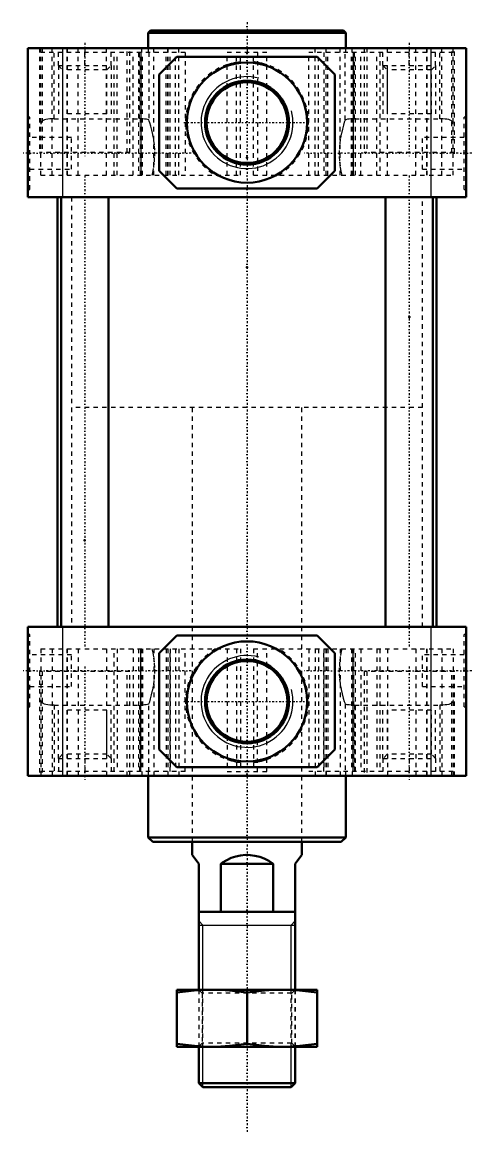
# Model space of a CAD drawing. Header units: millimetres. Extents: x -51 to 51, y -81 to 172.
import ezdxf

# ---------------------------------------------------------------- set-up
doc = ezdxf.new("R2010")
doc.units = ezdxf.units.MM
doc.linetypes.add('Center', pattern=[1.5, 0.45, -0.5, 0.05, -0.5])
doc.linetypes.add('Dashed', pattern=[2, 1, -1])
for name, color, linetype, lineweight in [('2d ConnectionPoints', 7, 'Continuous', 50), ('AM_0', 7, 'Continuous', 50), ('AM_4', 3, 'Continuous', 25), ('AM_5', 3, 'Continuous', 25), ('AM_7', 7, 'Center', 25), ('AM_9', 6, 'Dashed', 25)]:
    doc.layers.add(name, color=color, linetype=linetype, lineweight=lineweight)

# ---------------------------------------------------------------- blocks, each defined once
blk = doc.blocks.new('1_MCQA80__n__0_in_MCQA_11_80_50_4')
at = {"layer": 'AM_0'}
for p, q in [((16, -48.75), (-16, -48.75)), ((-16, -48.75), (-16, -61.75)), ((0, -61.09), (0, -49.41)), ((16, -61.75), (16, -48.75)), ((16, -61.75), (-16, -61.75))]:
    blk.add_line(p, q, dxfattribs=at)
for points in [[(-16, -49.41), (-12.02, -48.93), (-10.01, -48.8), (-8, -48.75)], [(-8, -48.75), (-6, -48.79), (-4, -48.93), (0, -49.41)], [(0, -49.41), (3.98, -48.93), (5.99, -48.8), (8, -48.75)], [(8, -48.75), (10, -48.79), (12, -48.93), (16, -49.41)], [(-8, -61.75), (-10, -61.71), (-12, -61.57), (-16, -61.09)], [(0, -61.09), (-3.98, -61.57), (-5.99, -61.7), (-8, -61.75)], [(8, -61.75), (6, -61.71), (4, -61.57), (0, -61.09)], [(16, -61.09), (12.02, -61.57), (10.01, -61.7), (8, -61.75)]]:
    blk.add_lwpolyline(points, dxfattribs=at)
at = {"layer": 'AM_5', "linetype": 'Dashed'}
for p, q in [((-11, -48.75), (-11, -61.75)), ((11, -48.75), (11, -61.75))]:
    blk.add_line(p, q, dxfattribs=at)
at = {"layer": 'AM_9'}
for p, q in [((-11, -48.75), (-10.19, -49.56)), ((-10.19, -49.56), (-10.19, -60.94)), ((10.19, -49.56), (-10.19, -49.56)), ((10.19, -49.56), (11, -48.75)), ((10.19, -60.94), (10.19, -49.56)), ((-10.19, -60.94), (-11, -61.75)), ((10.19, -60.94), (-10.19, -60.94)), ((11, -61.75), (10.19, -60.94))]:
    blk.add_line(p, q, dxfattribs=at)
blk = doc.blocks.new('2_MCQA_11_8050_00___r__0_in_MCQA_11_80_50_4')
at = {"layer": 'AM_0'}
for p, q in [((-12.5, -15), (-12.5, -18.01)), ((12.5, -18.01), (12.5, -15)), ((-11, -20), (-12.5, -18.01)), ((-11, -20), (-11, -48.75)), ((-5.94, -20), (-5.94, -31)), ((5.94, -20), (-5.94, -20)), ((5.94, -31), (5.94, -20)), ((12.5, -18.01), (11, -20)), ((11, -48.75), (11, -20)), ((11, -31), (-11, -31)), ((-11, -61.75), (-11, -70.08)), ((11, -70.08), (11, -61.75)), ((-11, -70.08), (-10.08, -71)), ((11, -70.08), (-11, -70.08)), ((10.08, -71), (11, -70.08)), ((10.08, -71), (-10.08, -71))]:
    blk.add_line(p, q, dxfattribs=at)
blk.add_lwpolyline([(5.94, -20), (4.96, -19.37), (3.94, -18.85), (2.89, -18.46), (1.82, -18.19), (0.73, -18.04), (-0.36, -18.02), (-1.45, -18.12), (-2.52, -18.35), (-3.58, -18.7), (-4.61, -19.18), (-5.61, -19.77), (-5.94, -20)], dxfattribs=at)
at = {"layer": 'AM_5'}
for p, q in [((-11, -33), (-10.08, -34)), ((-11, -34), (11, -34)), ((-10.08, -48.75), (-10.08, -34)), ((11, -33), (10.08, -34)), ((10.08, -48.75), (10.08, -34)), ((-10.08, -71), (-10.08, -61.75)), ((10.08, -71), (10.08, -61.75))]:
    blk.add_line(p, q, dxfattribs=at)
at = {"layer": 'AM_5', "linetype": 'Dashed'}
for p, q in [((-10.08, -61.75), (-10.08, -48.75)), ((10.08, -61.75), (10.08, -48.75))]:
    blk.add_line(p, q, dxfattribs=at)
at = {"layer": 'AM_9'}
for p, q in [((-40, 132), (-40, 84)), ((40, 84), (40, 132)), ((40, 84), (-40, 84)), ((-12.5, 84), (-12.5, -15)), ((12.5, -15), (12.5, 84)), ((-11, -48.75), (-11, -61.75)), ((11, -61.75), (11, -48.75))]:
    blk.add_line(p, q, dxfattribs=at)
blk = doc.blocks.new('3_MCQA_11_8050_00_b__0_in_MCQA_11_80_50_4')
at = {"layer": 'AM_0'}
for p, q in [((-22, 170), (-22.5, 169.5)), ((22, 170), (-22, 170)), ((22.5, 169.5), (22, 170)), ((22.5, 169.5), (-22.5, 169.5)), ((-22.5, 169.5), (-22.5, 166)), ((22.5, 166), (22.5, 169.5)), ((-50, 166), (50, 166)), ((-50, 132), (-50, 166)), ((50, 132), (50, 166)), ((-16, 164), (-20, 160)), ((16, 164), (-16, 164)), ((20, 160), (16, 164)), ((-20, 160), (-20, 138)), ((20, 138), (20, 160)), ((-20, 138), (-16, 134)), ((16, 134), (20, 138)), ((-50, 132), (50, 132)), ((-43.2, 132), (-43.2, 34)), ((-42.4, 132), (-42.4, 34)), ((-31.6, 34), (-31.6, 132)), ((-16, 134), (16, 134)), ((31.6, 132), (31.6, 34)), ((42.4, 34), (42.4, 132)), ((43.2, 34), (43.2, 132)), ((-50, 34), (50, 34)), ((-50, 0), (-50, 34)), ((50, 0), (50, 34)), ((-16, 32), (-20, 28)), ((16, 32), (-16, 32)), ((20, 28), (16, 32)), ((-20, 28), (-20, 6)), ((20, 6), (20, 28)), ((-20, 6), (-16, 2)), ((16, 2), (20, 6)), ((-50, 0), (50, 0)), ((-22.5, 0), (-22.5, -14)), ((-16, 2), (16, 2)), ((22.5, -14), (22.5, 0)), ((22.5, -14), (-22.5, -14)), ((-22.5, -14), (-21.5, -15)), ((21.5, -15), (-21.5, -15)), ((21.5, -15), (22.5, -14))]:
    blk.add_line(p, q, dxfattribs=at)
for centre, radius in [((0, 149), 13.7), ((0, 149), 9.57), ((0, 149), 9.2), ((0, 17), 13.7), ((0, 17), 9.57), ((0, 17), 9.2)]:
    blk.add_circle(centre, radius, dxfattribs=at)
at = {"layer": 'AM_4'}
for p, q in [((-42, 132), (-42, 166)), ((42, 132), (42, 166)), ((-42, 0), (-42, 34)), ((42, 0), (42, 34))]:
    blk.add_line(p, q, dxfattribs=at)
at = {"layer": 'AM_5', "linetype": 'Dashed'}
for p, q in [((-43, 162), (-43, 151)), ((-31, 162), (-31, 151)), ((31, 162), (31, 151)), ((43, 162), (43, 151)), ((-43, 4), (-43, 15)), ((-31, 4), (-31, 15)), ((31, 4), (31, 15)), ((43, 4), (43, 15))]:
    blk.add_line(p, q, dxfattribs=at)
at = {"layer": 'AM_5'}
for centre in [(0, 149), (0, 17)]:
    blk.add_arc(centre, 10.48, 75, 15, dxfattribs=at)
at = {"layer": 'AM_7'}
for p, q in [((0, 171.9), (0, -81.15)), ((-37, 167.19), (-37, 141.01)), ((37, 167.19), (37, 141.01)), ((-14.38, 149), (14.38, 149)), ((-12.75, 142), (-51.25, 142)), ((51.25, 142), (12.75, 142)), ((-37, 136.9), (-37, 29.1)), ((37, 136.9), (37, 29.1)), ((-12.75, 24), (-51.25, 24)), ((-37, 24.99), (-37, -1.19)), ((51.25, 24), (12.75, 24)), ((37, 24.99), (37, -1.19)), ((-14.38, 17), (14.38, 17))]:
    blk.add_line(p, q, dxfattribs=at)
at = {"layer": 'AM_9'}
for p, q in [((-47.3, 166), (-47.3, 142.2)), ((-47, 137), (-47, 166)), ((-14.1, 165), (-47, 165)), ((-46.7, 166), (-46.7, 142.2)), ((-44.41, 137), (-44.41, 166)), ((-44, 149.86), (-44, 165)), ((-43, 162), (-43, 166)), ((-41.02, 166), (-41.02, 137)), ((-41.01, 137), (-41.01, 166)), ((-41, 137), (-41, 166)), ((-38.52, 137), (-38.52, 166)), ((-37, 162), (-37, 166)), ((-32, 137), (-32, 166)), ((-31, 162), (-31, 166)), ((-30.3, 137), (-30.3, 165)), ((-29.6, 137), (-29.6, 165)), ((-27.3, 142.2), (-27.3, 166)), ((-26.7, 142.2), (-26.7, 166)), ((-25.96, 137), (-25.96, 165)), ((-24.72, 165), (-24.72, 137)), ((-24.54, 149.86), (-24.54, 165)), ((-24.3, 137), (-24.3, 165)), ((-24.18, 165), (-24.18, 137)), ((-24.17, 137), (-24.17, 165)), ((-24, 137), (-24, 166)), ((-23.84, 137), (-23.84, 165)), ((-22.5, 166), (-22.5, 165)), ((-22.37, 165), (-22.37, 149.62)), ((-21.27, 137), (-21.27, 166)), ((-18.41, 137), (-18.41, 165)), ((-18.03, 137), (-18.03, 166)), ((-18.03, 166), (-18.03, 137)), ((-18, 137), (-18, 166)), ((-17.53, 137), (-17.53, 165)), ((-17.53, 137), (-17.53, 165)), ((-16.29, 137), (-16.29, 165)), ((-15.53, 137), (-15.53, 166)), ((-14.1, 165), (-14.1, 137)), ((-4.5, 137), (-4.5, 165)), ((4.5, 165), (-4.5, 165)), ((-2.43, 137), (-2.43, 165)), ((-1.5, 137), (-1.5, 165)), ((1.5, 137), (1.5, 165)), ((2.43, 165), (2.43, 137)), ((4.5, 137), (4.5, 165)), ((47, 165), (14.1, 165)), ((14.1, 137), (14.1, 165)), ((15.53, 137), (15.53, 166)), ((16.29, 137), (16.29, 165)), ((17.53, 165), (17.53, 137)), ((17.53, 165), (17.53, 137)), ((18, 166), (18, 137)), ((18.03, 137), (18.03, 166)), ((18.03, 137), (18.03, 166)), ((18.41, 137), (18.41, 165)), ((21.27, 137), (21.27, 166)), ((22.37, 149.62), (22.37, 165)), ((22.5, 165), (22.5, 166)), ((23.84, 137), (23.84, 165)), ((24, 137), (24, 166)), ((24.17, 165), (24.17, 137)), ((24.18, 137), (24.18, 165)), ((24.3, 137), (24.3, 165)), ((24.54, 149.86), (24.54, 165)), ((24.72, 137), (24.72, 165)), ((25.96, 137), (25.96, 165)), ((26.7, 166), (26.7, 142.2)), ((27.3, 166), (27.3, 142.2)), ((29.6, 137), (29.6, 165)), ((30.3, 165), (30.3, 137)), ((31, 162), (31, 166)), ((32, 137), (32, 166)), ((37, 162), (37, 166)), ((38.52, 137), (38.52, 166)), ((41, 166), (41, 137)), ((41.01, 137), (41.01, 166)), ((41.02, 137), (41.02, 166)), ((43, 162), (43, 166)), ((44, 149.86), (44, 165)), ((44.41, 137), (44.41, 166)), ((46.7, 142.2), (46.7, 166)), ((47, 137), (47, 166)), ((47.3, 142.2), (47.3, 166)), ((-43, 162), (-31, 162)), ((-43, 162), (-42.05, 161.05)), ((-31.95, 161.05), (-31, 162)), ((31, 162), (43, 162)), ((31, 162), (31.95, 161.05)), ((42.05, 161.05), (43, 162)), ((-42.05, 161.05), (-42.05, 151)), ((-31.95, 161.05), (-42.05, 161.05)), ((-31.95, 151), (-31.95, 161.05)), ((31.95, 161.05), (31.95, 151)), ((42.05, 161.05), (31.95, 161.05)), ((42.05, 151), (42.05, 161.05)), ((-49.5, 150.25), (-50, 150.25)), ((-49.5, 133.75), (-49.5, 150.25)), ((-44, 149.86), (-24.16, 149.85)), ((-31.95, 151), (-42.05, 151)), ((24.54, 149.86), (44, 149.86)), ((42.05, 151), (31.95, 151)), ((49.5, 133.75), (49.5, 150.25)), ((50, 150.25), (49.5, 150.25)), ((-40, 145.6), (-49.5, 145.6)), ((-40, 138.4), (-40, 145.6)), ((40, 138.4), (40, 145.6)), ((49.5, 145.6), (40, 145.6)), ((-26.7, 142.2), (-47.3, 142.2)), ((47.3, 142.2), (26.7, 142.2)), ((-49.5, 138.4), (-40, 138.4)), ((-47, 137), (-1.5, 137)), ((1.5, 137), (47, 137)), ((40, 138.4), (49.5, 138.4)), ((-50, 133.75), (-49.5, 133.75)), ((-40, 132), (-40, 34)), ((40, 34), (40, 132)), ((49.5, 133.75), (50, 133.75)), ((-12.5, 34), (-12.5, -15)), ((12.5, -15), (12.5, 34)), ((-49.5, 32.25), (-50, 32.25)), ((-49.5, 15.75), (-49.5, 32.25)), ((49.5, 15.75), (49.5, 32.25)), ((50, 32.25), (49.5, 32.25)), ((-47, 29), (-47, 0)), ((-47, 29), (-1.5, 29)), ((-44.41, 29), (-44.41, 0)), ((-41.02, 29), (-41.02, 0)), ((-41.01, 29), (-41.01, 0)), ((-41, 0), (-41, 29)), ((-38.52, 29), (-38.52, 0)), ((-32, 29), (-32, 0)), ((-30.3, 1), (-30.3, 29)), ((-29.6, 29), (-29.6, 1)), ((-25.96, 29), (-25.96, 1)), ((-24.72, 29), (-24.72, 1)), ((-24.3, 29), (-24.3, 1)), ((-24.18, 29), (-24.18, 1)), ((-24.17, 1), (-24.17, 29)), ((-24, 29), (-24, 0)), ((-23.84, 29), (-23.84, 1)), ((-21.27, 29), (-21.27, 0)), ((-18.41, 29), (-18.41, 1)), ((-18.03, 29), (-18.03, 0)), ((-18.03, 29), (-18.03, 0)), ((-18, 0), (-18, 29)), ((-17.53, 1), (-17.53, 29)), ((-17.53, 29), (-17.53, 1)), ((-16.29, 29), (-16.29, 1)), ((-15.53, 29), (-15.53, 0)), ((-14.1, 1), (-14.1, 29)), ((-4.5, 29), (-4.5, 1)), ((-2.43, 29), (-2.43, 1)), ((-1.5, 29), (-1.5, 1)), ((1.5, 29), (1.5, 1)), ((1.5, 29), (47, 29)), ((2.43, 1), (2.43, 29)), ((4.5, 1), (4.5, 29)), ((14.1, 29), (14.1, 1)), ((15.53, 29), (15.53, 0)), ((16.29, 29), (16.29, 1)), ((17.53, 29), (17.53, 1)), ((17.53, 1), (17.53, 29)), ((18, 29), (18, 0)), ((18.03, 29), (18.03, 0)), ((18.03, 0), (18.03, 29)), ((18.41, 29), (18.41, 1)), ((21.27, 29), (21.27, 0)), ((23.84, 29), (23.84, 1)), ((24, 29), (24, 0)), ((24.17, 29), (24.17, 1)), ((24.18, 1), (24.18, 29)), ((24.3, 29), (24.3, 1)), ((24.72, 1), (24.72, 29)), ((25.96, 29), (25.96, 1)), ((29.6, 29), (29.6, 1)), ((30.3, 29), (30.3, 1)), ((32, 29), (32, 0)), ((38.52, 29), (38.52, 0)), ((41, 29), (41, 0)), ((41.01, 29), (41.01, 0)), ((41.02, 0), (41.02, 29)), ((44.41, 29), (44.41, 0)), ((47, 29), (47, 0)), ((-40, 27.6), (-49.5, 27.6)), ((-40, 20.4), (-40, 27.6)), ((40, 20.4), (40, 27.6)), ((49.5, 27.6), (40, 27.6)), ((-26.7, 23.8), (-47.3, 23.8)), ((-47.3, 23.8), (-47.3, 0)), ((-46.7, 23.8), (-46.7, 0)), ((-27.3, 0), (-27.3, 23.8)), ((-26.7, 0), (-26.7, 23.8)), ((47.3, 23.8), (26.7, 23.8)), ((26.7, 23.8), (26.7, 0)), ((27.3, 23.8), (27.3, 0)), ((46.7, 0), (46.7, 23.8)), ((47.3, 0), (47.3, 23.8)), ((-49.5, 20.4), (-40, 20.4)), ((40, 20.4), (49.5, 20.4)), ((-50, 15.75), (-49.5, 15.75)), ((-44, 16.14), (-24.16, 16.15)), ((-44, 16.14), (-44, 1)), ((-24.54, 16.14), (-24.54, 1)), ((-22.37, 1), (-22.37, 16.38)), ((22.37, 16.38), (22.37, 1)), ((24.54, 16.14), (24.54, 1)), ((24.54, 16.14), (44, 16.14)), ((44, 16.14), (44, 1)), ((49.5, 15.75), (50, 15.75)), ((-31.95, 15), (-42.05, 15)), ((-42.05, 15), (-42.05, 4.95)), ((-31.95, 4.95), (-31.95, 15)), ((42.05, 15), (31.95, 15)), ((31.95, 15), (31.95, 4.95)), ((42.05, 4.95), (42.05, 15)), ((-42.05, 4.95), (-43, 4)), ((-43, 4), (-43, 0)), ((-43, 4), (-31, 4)), ((-31.95, 4.95), (-42.05, 4.95)), ((-37, 4), (-37, 0)), ((-31, 4), (-31.95, 4.95)), ((-31, 4), (-31, 0)), ((31.95, 4.95), (31, 4)), ((31, 4), (31, 0)), ((31, 4), (43, 4)), ((42.05, 4.95), (31.95, 4.95)), ((37, 4), (37, 0)), ((43, 4), (42.05, 4.95)), ((43, 4), (43, 0)), ((-14.1, 1), (-47, 1)), ((-22.5, 1), (-22.5, 0)), ((-4.5, 1), (4.5, 1)), ((47, 1), (14.1, 1)), ((22.5, 0), (22.5, 1))]:
    blk.add_line(p, q, dxfattribs=at)
for points in [[(-4.5, 162.26), (-4, 162.42), (-3.51, 162.55), (-3.05, 162.66), (-2.62, 162.75), (-2.25, 162.82), (-1.95, 162.86), (-1.73, 162.89), (-1.57, 162.91), (-1.5, 162.92)], [(1.5, 162.92), (1.54, 162.91), (1.67, 162.9), (1.87, 162.87), (2.15, 162.83), (2.49, 162.78), (2.88, 162.7), (3.31, 162.6), (3.77, 162.48), (4.5, 162.26)], [(-46.7, 149.33), (-46.71, 149.32), (-46.87, 149.13), (-46.97, 148.89), (-47, 148.61)], [(-44, 149.86), (-44.49, 149.85), (-44.97, 149.83), (-45.42, 149.78), (-45.83, 149.71), (-46.19, 149.62), (-46.49, 149.49), (-46.7, 149.33)], [(-22.37, 149.62), (-22.94, 149.76), (-23.37, 149.81), (-23.83, 149.84), (-24.16, 149.85)], [(-21.27, 145.2), (-21.46, 146.27), (-21.68, 147.29), (-21.93, 148.22), (-22.16, 148.98), (-22.27, 149.34), (-22.37, 149.62)], [(22.37, 149.62), (22.35, 149.58), (22.19, 149.07), (21.98, 148.38), (21.74, 147.5), (21.5, 146.46), (21.28, 145.26), (21.27, 145.19)], [(24.54, 149.86), (24.27, 149.86), (23.78, 149.84), (23.31, 149.8), (22.88, 149.75), (22.5, 149.66), (22.37, 149.62)], [(46.71, 149.33), (46.63, 149.4), (46.32, 149.57), (45.98, 149.68), (45.57, 149.76), (45.14, 149.81), (44.67, 149.84), (44, 149.86)], [(47, 148.61), (46.96, 148.92), (46.84, 149.18), (46.71, 149.33)], [(-21.27, 138.81), (-21.12, 140.05), (-21.04, 141.36), (-21.04, 142.7), (-21.12, 143.95), (-21.26, 145.14), (-21.27, 145.2)], [(21.27, 145.19), (21.12, 143.95), (21.04, 142.64), (21.04, 141.3), (21.12, 140.05), (21.26, 138.86), (21.27, 138.8)], [(-21.62, 137), (-21.5, 137.54), (-21.28, 138.74), (-21.27, 138.81)], [(21.27, 138.8), (21.43, 137.89), (21.62, 137)], [(-21.27, 27.2), (-21.43, 28.11), (-21.62, 29)], [(21.62, 29), (21.5, 28.46), (21.28, 27.26), (21.27, 27.19)], [(-21.27, 20.81), (-21.12, 22.05), (-21.04, 23.36), (-21.04, 24.7), (-21.12, 25.95), (-21.26, 27.14), (-21.27, 27.2)], [(21.27, 27.19), (21.12, 25.95), (21.04, 24.64), (21.04, 23.3), (21.12, 22.05), (21.26, 20.86), (21.27, 20.8)], [(-22.37, 16.38), (-22.35, 16.42), (-22.19, 16.93), (-21.98, 17.62), (-21.74, 18.5), (-21.5, 19.54), (-21.28, 20.74), (-21.27, 20.81)], [(21.27, 20.8), (21.46, 19.73), (21.68, 18.71), (21.93, 17.78), (22.16, 17.02), (22.27, 16.66), (22.37, 16.38)], [(-46.7, 16.67), (-46.71, 16.68), (-46.87, 16.87), (-46.97, 17.11), (-47, 17.39)], [(-44, 16.14), (-44.49, 16.15), (-44.97, 16.17), (-45.42, 16.22), (-45.83, 16.29), (-46.19, 16.38), (-46.49, 16.51), (-46.7, 16.67)], [(-22.37, 16.38), (-22.97, 16.24), (-23.4, 16.19), (-23.87, 16.16), (-24.16, 16.15)], [(24.54, 16.14), (24.23, 16.14), (23.75, 16.16), (23.28, 16.2), (22.85, 16.26), (22.48, 16.34), (22.37, 16.38)], [(46.71, 16.67), (46.63, 16.6), (46.32, 16.43), (45.98, 16.32), (45.57, 16.24), (45.14, 16.19), (44.67, 16.16), (44, 16.14)], [(47, 17.39), (46.96, 17.08), (46.84, 16.82), (46.71, 16.67)], [(-4.5, 3.74), (-4, 3.58), (-3.51, 3.45), (-3.05, 3.34), (-2.62, 3.25), (-2.25, 3.18), (-1.95, 3.14), (-1.73, 3.11), (-1.57, 3.09), (-1.5, 3.08)], [(1.5, 3.08), (1.54, 3.09), (1.67, 3.1), (1.87, 3.13), (2.15, 3.17), (2.48, 3.22), (2.88, 3.3), (3.31, 3.4), (3.77, 3.52), (4.5, 3.74)]]:
    blk.add_lwpolyline(points, dxfattribs=at)
for centre, start, end in [((0, 149), 108.7493, 238.9973), ((0, 149), 301.0027, 71.2507), ((0, 17), 121.0027, 251.2507), ((0, 17), 288.7493, 58.9973)]:
    blk.add_arc(centre, 14, start, end, dxfattribs=at)

msp = doc.modelspace()

# ---------------------------------------------------------------- linework, layer by layer
at = {"layer": '2d ConnectionPoints'}
for p in [(0, 166), (0, 166), (37, 166), (0, 141), (0, 116), (37, 104.7), (-37, 53.7), (-37, 0), (0, 0), (0, 0), (0, -48.75), (0, -61.75), (0, -61.75)]:
    msp.add_point(p, dxfattribs=at)

# ---------------------------------------------------------------- block references
for name in ['3_MCQA_11_8050_00_b__0_in_MCQA_11_80_50_4', '2_MCQA_11_8050_00___r__0_in_MCQA_11_80_50_4', '1_MCQA80__n__0_in_MCQA_11_80_50_4']:
    msp.add_blockref(name, (0, 0))

doc.saveas('drawing.dxf')
